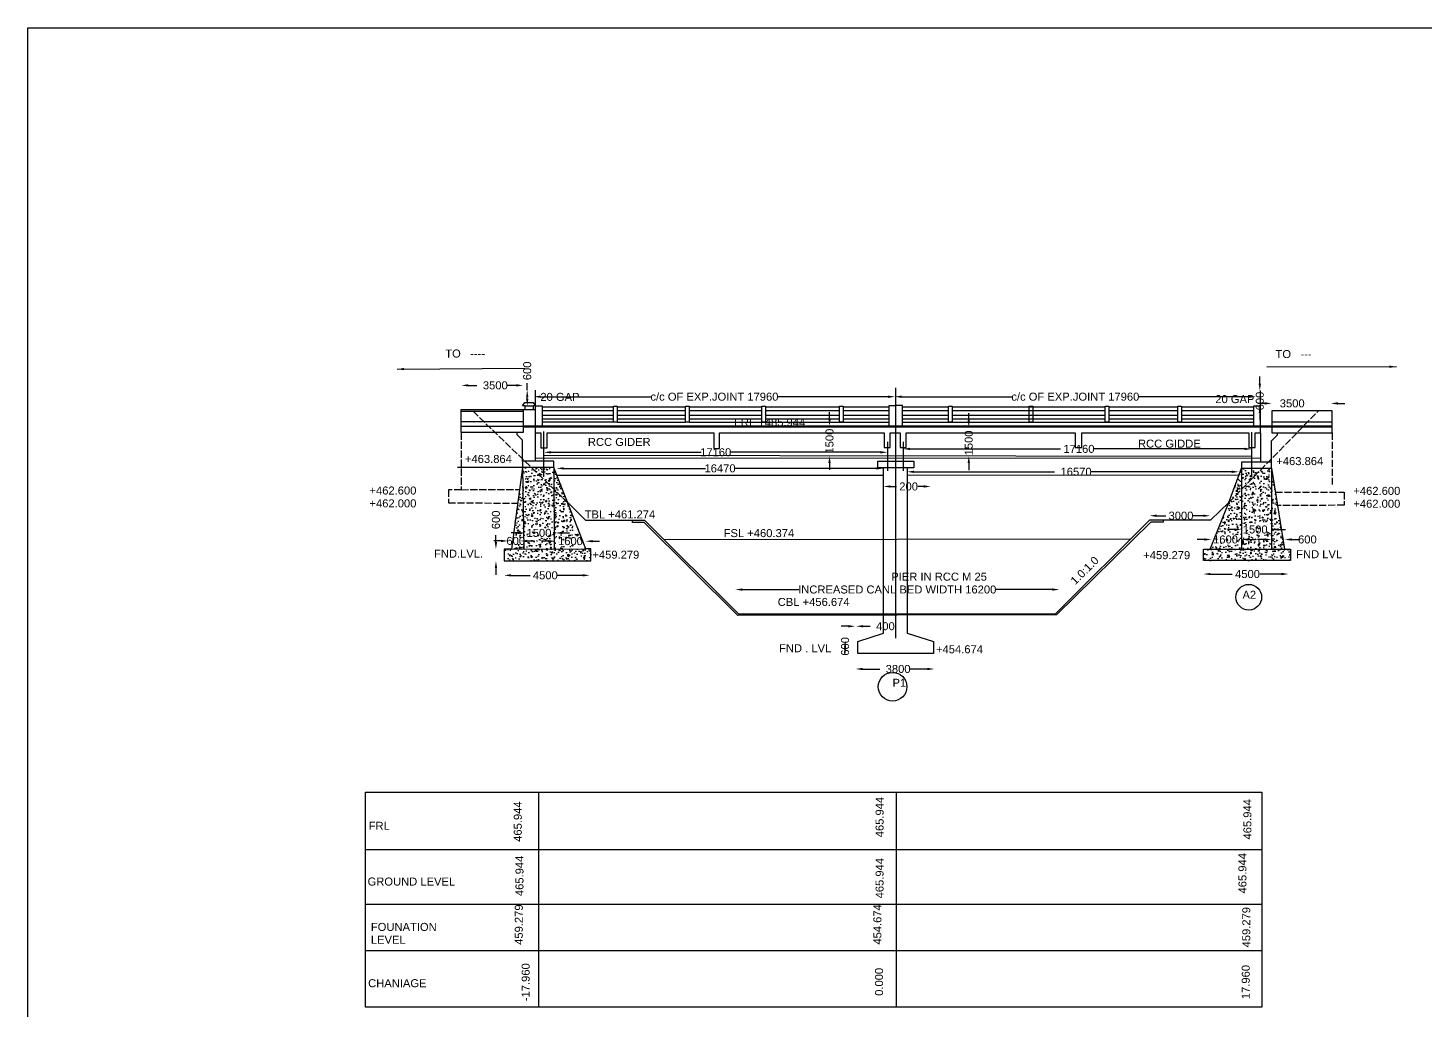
# Model space of a CAD drawing. Header units: millimetres. Extents: x 5124 to 9612737, y 2311 to 26827766.
# Drawn here: x 9483627 to 9553456, y 26778664 to 26827758 of the extents above; entities that cross this region are included whole.
import ezdxf

# ---------------------------------------------------------------- set-up
doc = ezdxf.new("R2010")
doc.units = ezdxf.units.MM
doc.header["$MEASUREMENT"] = 0
doc.linetypes.add('ACAD_ISO02W100', pattern=[15, 12, -3])
for name, color, linetype in [('DIMENSION', 7, 'Continuous'), ('DRAWING', 2, 'Continuous'), ('TEXT', 7, 'Continuous')]:
    doc.layers.add(name, color=color, linetype=linetype)
doc.styles.get("Standard").update_dxf_attribs({"font": 'arial.ttf', "height": 400})
doc.dimstyles.get("Standard").update_dxf_attribs({"dimtxt": 400, "dimasz": 350, "dimexe": 0.18, "dimexo": 0.0625, "dimgap": 0.09, "dimtad": 0, "dimdec": 0, "dimzin": 0, "dimdsep": 46, "dimtxsty": 'Standard', "dimcen": 0.09, "dimse1": 1, "dimse2": 1, "dimadec": 0, "dimazin": 0, "dimtfac": 1, "dimtdec": 0, "dimtofl": 0, "dimtmove": 0, "dimatfit": 3, "dimfxl": 1, "dimtolj": 1, "dimtzin": 0, "dimarcsym": 0})
pattern_1 = [(50, (0, 0), (537.945137, -47.064101), [56.25, -618.75]), (355, (0, 0), (-104.0635, 564.1441), [45, -495]), (100.4514, (44.83, -3.9), (433.882036, 517.079657), [47.805143, -525.856584]), (46.1842, (0, 150), (800.430786, -124.13926), [84.375, -928.125]), (96.6356, (66.7, 139.66), (700.99703, 730.588403), [71.707716, -788.78475]), (351.1842, (0, 150), (700.99646, 730.58895), [67.5, -742.5]), (21, (75, 112.5), (447.680289, -301.964168), [56.25, -618.75]), (326, (75, 112.5), (182.486499, 543.862534), [45, -495]), (71.4514, (112.3, 87.34), (630.166971, 241.897873), [47.805143, -525.856584]), (37.5, (0, 0), (9.1198915, 249.6703904), [0, -489, 0, -502.5, 0, -496.875]), (7.5, (0, 0), (197.302153, 295.808784), [0, -286.5, 0, -477.75, 0, -189.375]), (327.5, (-167.25, 0), (400.3668271, -16.9161538), [0, -187.5, 0, -585, 0, -776.25]), (317.5, (-242.25, 0), (437.389627, 75.0787367), [0, -243.75, 0, -388.5, 0, -551.25])]

# ---------------------------------------------------------------- blocks, each defined once
blk = doc.blocks.new('*D4')
at = {"layer": 'Defpoints', "color": 0, "transparency": 16777216}
for p in [(9523484, 26807847), (9523690, 26807847), (9523484, 26806361)]:
    blk.add_point(p, dxfattribs=at)
at = {"layer": 'DRAWING', "color": 0, "lineweight": -2, "transparency": 16777216}
for p, q in [((9523690, 26808197), (9523690, 26808547)), ((9523690, 26806011), (9523690, 26805661))]:
    blk.add_line(p, q, dxfattribs=at)
at = {"layer": 'DRAWING', "color": 0, "transparency": 16777216}
for points in [[(9523632, 26808197), (9523748, 26808197), (9523690, 26807847)], [(9523632, 26806011), (9523748, 26806011), (9523690, 26806361)]]:
    blk.add_solid(points, dxfattribs=at)
at = {"layer": 'DRAWING', "color": 0, "transparency": 16777216, "insert": (9523690, 26807104), "char_height": 400, "attachment_point": 5, "rotation": 90}
blk.add_mtext('\\A1;1500  ', dxfattribs=at)
blk = doc.blocks.new('*D23')
at = {"layer": 'Defpoints', "color": 0, "transparency": 16777216}
for p in [(9542378, 26800826), (9546629, 26800826), (9546629, 26800459)]:
    blk.add_point(p, dxfattribs=at)
at = {"layer": 'DRAWING', "color": 0, "lineweight": -2, "transparency": 16777216}
for p, q in [((9542728, 26800459), (9543818, 26800459)), ((9546279, 26800459), (9545190, 26800459))]:
    blk.add_line(p, q, dxfattribs=at)
at = {"layer": 'DRAWING', "color": 0, "transparency": 16777216}
for points in [[(9542728, 26800518), (9542728, 26800401), (9542378, 26800459)], [(9546279, 26800518), (9546279, 26800401), (9546629, 26800459)]]:
    blk.add_solid(points, dxfattribs=at)
at = {"layer": 'DRAWING', "color": 0, "transparency": 16777216, "insert": (9544504, 26800459), "char_height": 400, "attachment_point": 5}
blk.add_mtext('\\A1; 4500 ', dxfattribs=at)
blk = doc.blocks.new('*D24')
at = {"layer": 'Defpoints', "color": 0, "transparency": 16777216}
for p in [(9545785, 26802684), (9544275, 26801874), (9545785, 26801874)]:
    blk.add_point(p, dxfattribs=at)
at = {"layer": 'DRAWING', "color": 0, "lineweight": -2, "transparency": 16777216}
for p, q in [((9543925, 26802684), (9543575, 26802684)), ((9546135, 26802684), (9546485, 26802684))]:
    blk.add_line(p, q, dxfattribs=at)
at = {"layer": 'DRAWING', "color": 0, "transparency": 16777216}
for points in [[(9543925, 26802742), (9543925, 26802626), (9544275, 26802684)], [(9546135, 26802742), (9546135, 26802626), (9545785, 26802684)]]:
    blk.add_solid(points, dxfattribs=at)
at = {"layer": 'DRAWING', "color": 0, "transparency": 16777216, "insert": (9544887, 26802684), "char_height": 400, "attachment_point": 5}
blk.add_mtext('\\A1; 1500', dxfattribs=at)
blk = doc.blocks.new('*D25')
at = {"layer": 'Defpoints', "color": 0, "transparency": 16777216}
for p in [(9539686, 26803387), (9539686, 26803374), (9542718, 26803377)]:
    blk.add_point(p, dxfattribs=at)
at = {"layer": 'DRAWING', "color": 0, "lineweight": -2, "transparency": 16777216}
for p, q in [((9540036, 26803374), (9540493, 26803374)), ((9542368, 26803374), (9541864, 26803374))]:
    blk.add_line(p, q, dxfattribs=at)
at = {"layer": 'DRAWING', "color": 0, "transparency": 16777216}
for points in [[(9540036, 26803432), (9540036, 26803316), (9539686, 26803374)], [(9542368, 26803432), (9542368, 26803316), (9542718, 26803374)]]:
    blk.add_solid(points, dxfattribs=at)
at = {"layer": 'DRAWING', "color": 0, "transparency": 16777216, "insert": (9541178, 26803374), "char_height": 400, "attachment_point": 5}
blk.add_mtext('\\A1; 3000', dxfattribs=at)
blk = doc.blocks.new('*D26')
at = {"layer": 'Defpoints', "color": 0, "transparency": 16777216}
for p in [(9548749, 26808988), (9545790, 26808626), (9548749, 26808770)]:
    blk.add_point(p, dxfattribs=at)
at = {"layer": 'DRAWING', "color": 0, "lineweight": -2, "transparency": 16777216}
for p, q in [((9545440, 26808988), (9545090, 26808988)), ((9549099, 26808988), (9549449, 26808988))]:
    blk.add_line(p, q, dxfattribs=at)
at = {"layer": 'DRAWING', "color": 0, "transparency": 16777216}
for points in [[(9545440, 26809047), (9545440, 26808930), (9545790, 26808988)], [(9549099, 26809047), (9549099, 26808930), (9548749, 26808988)]]:
    blk.add_solid(points, dxfattribs=at)
at = {"layer": 'DRAWING', "color": 0, "transparency": 16777216, "insert": (9546738, 26808988), "char_height": 400, "attachment_point": 5}
blk.add_mtext('\\A1; 3500', dxfattribs=at)
blk = doc.blocks.new('*D27')
at = {"layer": 'Defpoints', "color": 0, "transparency": 16777216}
for p in [(9545197, 26809627), (9545226, 26809627), (9545226, 26808855)]:
    blk.add_point(p, dxfattribs=at)
at = {"layer": 'DRAWING', "color": 0, "lineweight": -2, "transparency": 16777216}
for p, q in [((9545197, 26809977), (9545197, 26810327)), ((9545197, 26808505), (9545197, 26808155))]:
    blk.add_line(p, q, dxfattribs=at)
at = {"layer": 'DRAWING', "color": 0, "transparency": 16777216}
for points in [[(9545138, 26809977), (9545255, 26809977), (9545197, 26809627)], [(9545138, 26808505), (9545255, 26808505), (9545197, 26808855)]]:
    blk.add_solid(points, dxfattribs=at)
at = {"layer": 'DRAWING', "color": 0, "transparency": 16777216, "insert": (9545197, 26809030), "char_height": 400, "attachment_point": 5, "rotation": 90}
blk.add_mtext('\\A1; 600', dxfattribs=at)
blk = doc.blocks.new('*D28')
at = {"layer": 'Defpoints', "color": 0, "transparency": 16777216}
for p in [(9544275, 26802186), (9542769, 26801855), (9544275, 26801874)]:
    blk.add_point(p, dxfattribs=at)
at = {"layer": 'DRAWING', "color": 0, "lineweight": -2, "transparency": 16777216}
for p, q in [((9542419, 26802186), (9542069, 26802186)), ((9544625, 26802186), (9544975, 26802186))]:
    blk.add_line(p, q, dxfattribs=at)
at = {"layer": 'DRAWING', "color": 0, "transparency": 16777216}
for points in [[(9542419, 26802244), (9542419, 26802128), (9542769, 26802186)], [(9544625, 26802244), (9544625, 26802128), (9544275, 26802186)]]:
    blk.add_solid(points, dxfattribs=at)
at = {"layer": 'DRAWING', "color": 0, "transparency": 16777216, "insert": (9543404, 26802186), "char_height": 400, "attachment_point": 5}
blk.add_mtext('\\A1; 1600', dxfattribs=at)
blk = doc.blocks.new('*D29')
at = {"layer": 'Defpoints', "color": 0, "transparency": 16777216}
for p in [(9507422, 26800780), (9511699, 26800930), (9511699, 26800394)]:
    blk.add_point(p, dxfattribs=at)
at = {"layer": 'DRAWING', "color": 0, "lineweight": -2, "transparency": 16777216}
for p, q in [((9507772, 26800394), (9508723, 26800394)), ((9511349, 26800394), (9510095, 26800394))]:
    blk.add_line(p, q, dxfattribs=at)
at = {"layer": 'DRAWING', "color": 0, "transparency": 16777216}
for points in [[(9507772, 26800453), (9507772, 26800336), (9507422, 26800394)], [(9511349, 26800453), (9511349, 26800336), (9511699, 26800394)]]:
    blk.add_solid(points, dxfattribs=at)
at = {"layer": 'DRAWING', "color": 0, "transparency": 16777216, "insert": (9509409, 26800394), "char_height": 400, "attachment_point": 5}
blk.add_mtext('\\A1; 4500', dxfattribs=at)
blk = doc.blocks.new('*D30')
at = {"layer": 'Defpoints', "color": 0, "transparency": 16777216}
for p in [(9507017, 26801704), (9507435, 26801704), (9507435, 26801113)]:
    blk.add_point(p, dxfattribs=at)
at = {"layer": 'DRAWING', "color": 0, "lineweight": -2, "transparency": 16777216}
for p, q in [((9507017, 26802054), (9507017, 26802404)), ((9507017, 26800763), (9507017, 26800413))]:
    blk.add_line(p, q, dxfattribs=at)
at = {"layer": 'DRAWING', "color": 0, "transparency": 16777216}
for points in [[(9506959, 26802054), (9507075, 26802054), (9507017, 26801704)], [(9506959, 26800763), (9507075, 26800763), (9507017, 26801113)]]:
    blk.add_solid(points, dxfattribs=at)
at = {"layer": 'DRAWING', "color": 0, "transparency": 16777216, "insert": (9507017, 26803012), "char_height": 400, "attachment_point": 5, "rotation": 90}
blk.add_mtext('\\A1;  600', dxfattribs=at)
blk = doc.blocks.new('*D31')
at = {"layer": 'Defpoints', "color": 0, "transparency": 16777216}
for p in [(9508379, 26809890), (9505284, 26808688), (9508379, 26808688)]:
    blk.add_point(p, dxfattribs=at)
at = {"layer": 'DRAWING', "color": 0, "lineweight": -2, "transparency": 16777216}
for p, q in [((9505634, 26809890), (9506068, 26809890)), ((9508029, 26809890), (9507595, 26809890))]:
    blk.add_line(p, q, dxfattribs=at)
at = {"layer": 'DRAWING', "color": 0, "transparency": 16777216}
for points in [[(9505634, 26809948), (9505634, 26809831), (9505284, 26809890)], [(9508029, 26809948), (9508029, 26809831), (9508379, 26809890)]]:
    blk.add_solid(points, dxfattribs=at)
at = {"layer": 'DRAWING', "color": 0, "transparency": 16777216, "insert": (9506831, 26809890), "char_height": 400, "attachment_point": 5}
blk.add_mtext('\\A1;  3500', dxfattribs=at)
blk = doc.blocks.new('*D32')
at = {"layer": 'Defpoints', "color": 0, "transparency": 16777216}
for p in [(9508582, 26809657), (9508997, 26809657), (9508997, 26808870)]:
    blk.add_point(p, dxfattribs=at)
at = {"layer": 'DRAWING', "color": 0, "lineweight": -2, "transparency": 16777216}
for p, q in [((9508582, 26809657), (9508582, 26810007)), ((9508582, 26809220), (9508582, 26809307))]:
    blk.add_line(p, q, dxfattribs=at)
at = {"layer": 'DRAWING', "color": 0, "transparency": 16777216}
for points in [[(9508524, 26809307), (9508641, 26809307), (9508582, 26809657)], [(9508524, 26809220), (9508641, 26809220), (9508582, 26808870)]]:
    blk.add_solid(points, dxfattribs=at)
at = {"layer": 'DRAWING', "color": 0, "transparency": 16777216, "insert": (9508582, 26810538), "char_height": 400, "attachment_point": 5, "rotation": 90}
blk.add_mtext('\\A1; 600', dxfattribs=at)
blk = doc.blocks.new('*D33')
at = {"layer": 'Defpoints', "color": 0, "transparency": 16777216}
for p in [(9511497, 26802102), (9509991, 26801874), (9511497, 26801893)]:
    blk.add_point(p, dxfattribs=at)
at = {"layer": 'DRAWING', "color": 0, "lineweight": -2, "transparency": 16777216}
for p, q in [((9509641, 26802102), (9509291, 26802102)), ((9511847, 26802102), (9512197, 26802102))]:
    blk.add_line(p, q, dxfattribs=at)
at = {"layer": 'DRAWING', "color": 0, "transparency": 16777216}
for points in [[(9509641, 26802160), (9509641, 26802043), (9509991, 26802102)], [(9511847, 26802160), (9511847, 26802043), (9511497, 26802102)]]:
    blk.add_solid(points, dxfattribs=at)
at = {"layer": 'DRAWING', "color": 0, "transparency": 16777216, "insert": (9510665, 26802102), "char_height": 400, "attachment_point": 5}
blk.add_mtext('\\A1; 1600', dxfattribs=at)
blk = doc.blocks.new('*D34')
at = {"layer": 'Defpoints', "color": 0, "transparency": 16777216}
for p in [(9509987, 26802514), (9508477, 26801880), (9509987, 26801880)]:
    blk.add_point(p, dxfattribs=at)
at = {"layer": 'DRAWING', "color": 0, "lineweight": -2, "transparency": 16777216}
for p, q in [((9508127, 26802514), (9507777, 26802514)), ((9510337, 26802514), (9510687, 26802514))]:
    blk.add_line(p, q, dxfattribs=at)
at = {"layer": 'DRAWING', "color": 0, "transparency": 16777216}
for points in [[(9508127, 26802572), (9508127, 26802456), (9508477, 26802514)], [(9510337, 26802572), (9510337, 26802456), (9509987, 26802514)]]:
    blk.add_solid(points, dxfattribs=at)
at = {"layer": 'DRAWING', "color": 0, "transparency": 16777216, "insert": (9509090, 26802514), "char_height": 400, "attachment_point": 5}
blk.add_mtext('\\A1; 1500', dxfattribs=at)
blk = doc.blocks.new('*D35')
at = {"layer": 'Defpoints', "color": 0, "transparency": 16777216}
for p in [(9507618, 26802383), (9508241, 26802368), (9508241, 26802113)]:
    blk.add_point(p, dxfattribs=at)
at = {"layer": 'DRAWING', "color": 0, "lineweight": -2, "transparency": 16777216}
for p, q in [((9507268, 26802113), (9506918, 26802113)), ((9508591, 26802113), (9508941, 26802113))]:
    blk.add_line(p, q, dxfattribs=at)
at = {"layer": 'DRAWING', "color": 0, "transparency": 16777216}
for points in [[(9507268, 26802171), (9507268, 26802054), (9507618, 26802113)], [(9508591, 26802171), (9508591, 26802054), (9508241, 26802113)]]:
    blk.add_solid(points, dxfattribs=at)
at = {"layer": 'DRAWING', "color": 0, "transparency": 16777216, "insert": (9507930, 26802113), "char_height": 400, "attachment_point": 5}
blk.add_mtext('\\A1; 600', dxfattribs=at)
blk = doc.blocks.new('*D36')
at = {"layer": 'Defpoints', "color": 0, "transparency": 16777216}
for p in [(9525002, 26795998), (9528925, 26796020), (9528925, 26795712)]:
    blk.add_point(p, dxfattribs=at)
at = {"layer": 'DRAWING', "color": 0, "lineweight": -2, "transparency": 16777216}
for p, q in [((9525352, 26795712), (9526200, 26795712)), ((9528575, 26795712), (9527727, 26795712))]:
    blk.add_line(p, q, dxfattribs=at)
at = {"layer": 'DRAWING', "color": 0, "transparency": 16777216}
for points in [[(9525352, 26795771), (9525352, 26795654), (9525002, 26795712)], [(9528575, 26795771), (9528575, 26795654), (9528925, 26795712)]]:
    blk.add_solid(points, dxfattribs=at)
at = {"layer": 'DRAWING', "color": 0, "transparency": 16777216, "insert": (9526963, 26795712), "char_height": 400, "attachment_point": 5}
blk.add_mtext('\\A1;  3800', dxfattribs=at)
blk = doc.blocks.new('*D37')
at = {"layer": 'Defpoints', "color": 0, "transparency": 16777216}
for p in [(9524739, 26797125), (9524469, 26796402), (9524760, 26796402)]:
    blk.add_point(p, dxfattribs=at)
at = {"layer": 'DRAWING', "color": 0, "lineweight": -2, "transparency": 16777216}
blk.add_line((9524469, 26796775), (9524469, 26796752), dxfattribs=at)
at = {"layer": 'DRAWING', "color": 0, "transparency": 16777216}
for points in [[(9524410, 26796775), (9524527, 26796775), (9524469, 26797125)], [(9524410, 26796752), (9524527, 26796752), (9524469, 26796402)]]:
    blk.add_solid(points, dxfattribs=at)
at = {"layer": 'DRAWING', "color": 0, "transparency": 16777216, "insert": (9524469, 26796764), "char_height": 400, "attachment_point": 5, "rotation": 90}
blk.add_mtext('\\A1; 600', dxfattribs=at)
blk = doc.blocks.new('*D38')
at = {"layer": 'Defpoints', "color": 0, "transparency": 16777216}
for p in [(9525020, 26797849), (9524977, 26797082), (9525020, 26797568)]:
    blk.add_point(p, dxfattribs=at)
at = {"layer": 'DRAWING', "color": 0, "lineweight": -2, "transparency": 16777216}
for p, q in [((9524627, 26797849), (9524277, 26797849)), ((9525370, 26797849), (9525720, 26797849))]:
    blk.add_line(p, q, dxfattribs=at)
at = {"layer": 'DRAWING', "color": 0, "transparency": 16777216}
for points in [[(9524627, 26797907), (9524627, 26797790), (9524977, 26797849)], [(9525370, 26797907), (9525370, 26797790), (9525020, 26797849)]]:
    blk.add_solid(points, dxfattribs=at)
at = {"layer": 'DRAWING', "color": 0, "transparency": 16777216, "insert": (9526328, 26797849), "char_height": 400, "attachment_point": 5}
blk.add_mtext('\\A1;  400', dxfattribs=at)
blk = doc.blocks.new('*D39')
at = {"layer": 'Defpoints', "color": 0, "transparency": 16777216}
for p in [(9530650, 26807794), (9530650, 26807794), (9530650, 26806353)]:
    blk.add_point(p, dxfattribs=at)
at = {"layer": 'DRAWING', "color": 0, "lineweight": -2, "transparency": 16777216}
for p, q in [((9530650, 26808144), (9530650, 26808494)), ((9530650, 26806003), (9530650, 26805653))]:
    blk.add_line(p, q, dxfattribs=at)
at = {"layer": 'DRAWING', "color": 0, "transparency": 16777216}
for points in [[(9530592, 26808144), (9530709, 26808144), (9530650, 26807794)], [(9530592, 26806003), (9530709, 26806003), (9530650, 26806353)]]:
    blk.add_solid(points, dxfattribs=at)
at = {"layer": 'DRAWING', "color": 0, "transparency": 16777216, "insert": (9530650, 26806935), "char_height": 400, "attachment_point": 5, "rotation": 90}
blk.add_mtext('\\A1; 1500', dxfattribs=at)
blk = doc.blocks.new('*D40')
at = {"layer": 'Defpoints', "color": 0, "transparency": 16777216}
for p in [(9509418, 26806271), (9526585, 26806544), (9526585, 26806345)]:
    blk.add_point(p, dxfattribs=at)
at = {"layer": 'DRAWING', "color": 0, "lineweight": -2, "transparency": 16777216}
for p, q in [((9509768, 26806544), (9517268, 26806544)), ((9526235, 26806544), (9518735, 26806544))]:
    blk.add_line(p, q, dxfattribs=at)
at = {"layer": 'DRAWING', "color": 0, "transparency": 16777216}
for points in [[(9509768, 26806603), (9509768, 26806486), (9509418, 26806544)], [(9526235, 26806603), (9526235, 26806486), (9526585, 26806544)]]:
    blk.add_solid(points, dxfattribs=at)
at = {"layer": 'DRAWING', "color": 0, "transparency": 16777216, "insert": (9518002, 26806544), "char_height": 400, "attachment_point": 5}
blk.add_mtext('\\A1;17160  ', dxfattribs=at)
blk = doc.blocks.new('*D41')
at = {"layer": 'Defpoints', "color": 0, "transparency": 16777216}
for p in [(9527368, 26806512), (9544792, 26806713), (9544792, 26806431)]:
    blk.add_point(p, dxfattribs=at)
at = {"layer": 'DRAWING', "color": 0, "lineweight": -2, "transparency": 16777216}
for p, q in [((9527718, 26806713), (9535239, 26806713)), ((9544442, 26806713), (9536922, 26806713))]:
    blk.add_line(p, q, dxfattribs=at)
at = {"layer": 'DRAWING', "color": 0, "transparency": 16777216}
for points in [[(9527718, 26806772), (9527718, 26806655), (9527368, 26806713)], [(9544442, 26806772), (9544442, 26806655), (9544792, 26806713)]]:
    blk.add_solid(points, dxfattribs=at)
at = {"layer": 'DRAWING', "color": 0, "transparency": 16777216, "insert": (9536080, 26806713), "char_height": 400, "attachment_point": 5}
blk.add_mtext('\\A1; 17160', dxfattribs=at)
blk = doc.blocks.new('*D42')
at = {"layer": 'Defpoints', "color": 0, "transparency": 16777216}
for p in [(9527570, 26805570), (9527570, 26805415), (9544148, 26805395)]:
    blk.add_point(p, dxfattribs=at)
at = {"layer": 'DRAWING', "color": 0, "lineweight": -2, "transparency": 16777216}
for p, q in [((9527920, 26805570), (9534940, 26805570)), ((9543798, 26805570), (9536778, 26805570))]:
    blk.add_line(p, q, dxfattribs=at)
at = {"layer": 'DRAWING', "color": 0, "transparency": 16777216}
for points in [[(9527920, 26805628), (9527920, 26805511), (9527570, 26805570)], [(9543798, 26805628), (9543798, 26805511), (9544148, 26805570)]]:
    blk.add_solid(points, dxfattribs=at)
at = {"layer": 'DRAWING', "color": 0, "transparency": 16777216, "insert": (9535859, 26805570), "char_height": 400, "attachment_point": 5}
blk.add_mtext('\\A1;  16570', dxfattribs=at)
blk = doc.blocks.new('*D43')
at = {"layer": 'Defpoints', "color": 0, "transparency": 16777216}
for p in [(9510055, 26805741), (9510055, 26805410), (9526383, 26805410)]:
    blk.add_point(p, dxfattribs=at)
at = {"layer": 'DRAWING', "color": 0, "lineweight": -2, "transparency": 16777216}
for p, q in [((9510405, 26805741), (9517486, 26805741)), ((9526033, 26805741), (9518953, 26805741))]:
    blk.add_line(p, q, dxfattribs=at)
at = {"layer": 'DRAWING', "color": 0, "transparency": 16777216}
for points in [[(9510405, 26805800), (9510405, 26805683), (9510055, 26805741)], [(9526033, 26805800), (9526033, 26805683), (9526383, 26805741)]]:
    blk.add_solid(points, dxfattribs=at)
at = {"layer": 'DRAWING', "color": 0, "transparency": 16777216, "insert": (9518219, 26805741), "char_height": 400, "attachment_point": 5}
blk.add_mtext('\\A1;16470  ', dxfattribs=at)
blk = doc.blocks.new('*D44')
at = {"layer": 'Defpoints', "color": 0, "transparency": 16777216}
for p in [(9526383, 26805215), (9528748, 26804836), (9528748, 26804789)]:
    blk.add_point(p, dxfattribs=at)
at = {"layer": 'DRAWING', "color": 0, "lineweight": -2, "transparency": 16777216}
for p, q in [((9526733, 26804836), (9527035, 26804836)), ((9528398, 26804836), (9528096, 26804836))]:
    blk.add_line(p, q, dxfattribs=at)
at = {"layer": 'DRAWING', "color": 0, "transparency": 16777216}
for points in [[(9526733, 26804895), (9526733, 26804778), (9526383, 26804836)], [(9528398, 26804895), (9528398, 26804778), (9528748, 26804836)]]:
    blk.add_solid(points, dxfattribs=at)
at = {"layer": 'DRAWING', "color": 0, "transparency": 16777216, "insert": (9527566, 26804836), "char_height": 400, "attachment_point": 5}
blk.add_mtext('\\A1; 200', dxfattribs=at)
blk = doc.blocks.new('*D47')
at = {"layer": 'Defpoints', "color": 0, "transparency": 16777216}
for p in [(9518978, 26799365), (9535171, 26799684), (9535171, 26799441)]:
    blk.add_point(p, dxfattribs=at)
at = {"layer": 'DIMENSION', "color": 0, "lineweight": -2, "transparency": 16777216}
for p, q in [((9519328, 26799684), (9522161, 26799684)), ((9534821, 26799684), (9531988, 26799684))]:
    blk.add_line(p, q, dxfattribs=at)
at = {"layer": 'DIMENSION', "color": 0, "transparency": 16777216}
for points in [[(9519328, 26799742), (9519328, 26799625), (9518978, 26799684)], [(9534821, 26799742), (9534821, 26799625), (9535171, 26799684)]]:
    blk.add_solid(points, dxfattribs=at)
at = {"layer": 'DIMENSION', "color": 0, "transparency": 16777216, "insert": (9527074, 26799684), "char_height": 400, "attachment_point": 5}
blk.add_mtext('\\A1;INCREASED CANL BED WIDTH 16200', dxfattribs=at)
blk = doc.blocks.new('*D48')
at = {"layer": 'Defpoints', "color": 0, "transparency": 16777216}
for p in [(9508905, 26809514), (9508905, 26809323), (9526971, 26809514)]:
    blk.add_point(p, dxfattribs=at)
at = {"layer": 'DIMENSION', "color": 0, "lineweight": -2, "transparency": 16777216}
for p, q in [((9509255, 26809323), (9514764, 26809323)), ((9526621, 26809323), (9521113, 26809323))]:
    blk.add_line(p, q, dxfattribs=at)
at = {"layer": 'DIMENSION', "color": 0, "transparency": 16777216}
for points in [[(9509255, 26809381), (9509255, 26809264), (9508905, 26809323)], [(9526621, 26809381), (9526621, 26809264), (9526971, 26809323)]]:
    blk.add_solid(points, dxfattribs=at)
at = {"layer": 'DIMENSION', "color": 0, "transparency": 16777216, "insert": (9517938, 26809323), "char_height": 400, "attachment_point": 5}
blk.add_mtext('\\A1;c/c OF EXP.JOINT 17960', dxfattribs=at)
blk = doc.blocks.new('*D49')
at = {"layer": 'Defpoints', "color": 0, "transparency": 16777216}
for p in [(9526943, 26809514), (9526943, 26809323), (9545009, 26809514)]:
    blk.add_point(p, dxfattribs=at)
at = {"layer": 'DIMENSION', "color": 0, "lineweight": -2, "transparency": 16777216}
for p, q in [((9527293, 26809323), (9532802, 26809323)), ((9544659, 26809323), (9539151, 26809323))]:
    blk.add_line(p, q, dxfattribs=at)
at = {"layer": 'DIMENSION', "color": 0, "transparency": 16777216}
for points in [[(9527293, 26809381), (9527293, 26809264), (9526943, 26809323)], [(9544659, 26809381), (9544659, 26809264), (9545009, 26809323)]]:
    blk.add_solid(points, dxfattribs=at)
at = {"layer": 'DIMENSION', "color": 0, "transparency": 16777216, "insert": (9535976, 26809323), "char_height": 400, "attachment_point": 5}
blk.add_mtext('\\A1;c/c OF EXP.JOINT 17960', dxfattribs=at)
blk = doc.blocks.new('*D51')
at = {"layer": 'Defpoints', "color": 0, "transparency": 16777216}
for p in [(9546432, 26802186), (9545785, 26801703), (9546432, 26801703)]:
    blk.add_point(p, dxfattribs=at)
at = {"layer": 'DIMENSION', "color": 0, "lineweight": -2, "transparency": 16777216}
for p, q in [((9545435, 26802186), (9545085, 26802186)), ((9546782, 26802186), (9547132, 26802186))]:
    blk.add_line(p, q, dxfattribs=at)
at = {"layer": 'DIMENSION', "color": 0, "transparency": 16777216}
for points in [[(9545435, 26802244), (9545435, 26802128), (9545785, 26802186)], [(9546782, 26802244), (9546782, 26802128), (9546432, 26802186)]]:
    blk.add_solid(points, dxfattribs=at)
at = {"layer": 'DIMENSION', "color": 0, "transparency": 16777216, "insert": (9547574, 26802186), "char_height": 400, "attachment_point": 5}
blk.add_mtext('\\A1;600', dxfattribs=at)

msp = doc.modelspace()

# ---------------------------------------------------------------- hatches: boundary and pattern name
at = {"layer": 'DRAWING'}
h = msp.add_hatch(dxfattribs=at)
h.set_pattern_fill('AR-CONC', color=0, scale=75, style=0)
h.set_pattern_definition(pattern_1)
h.paths.add_polyline_path([(9508341.9, 26805778), (9507798.4, 26801703.7), (9508410.8, 26801707.6)])
h.paths.add_polyline_path([(9509915.9, 26804701.7), (9508798.6, 26805778), (9508341.9, 26805778), (9508410.8, 26801707.6), (9509934.4, 26801717)])
h.paths.add_polyline_path([(9510596.1, 26804046.3), (9509915.9, 26804701.7), (9509934.4, 26801717), (9511516.2, 26801726.9)])
h.paths.add_polyline_path([(9509909.2, 26805778), (9509915.9, 26804701.7), (9510596.1, 26804046.3)])
h.paths.add_polyline_path([(9509909.2, 26805778), (9508798.6, 26805778), (9509915.9, 26804701.7)], flags=17)
h.paths.add_polyline_path([(9511759.8, 26801726.9), (9511516.2, 26801726.9), (9507798.4, 26801703.7), (9507435.5, 26801703.7), (9507435.5, 26801112.5), (9511759.8, 26801112.5)])
h = msp.add_hatch(dxfattribs=at)
h.set_pattern_fill('AR-CONC', color=0, scale=75, style=0)
h.set_pattern_definition(pattern_1)
h.paths.add_polyline_path([(9544277.6, 26805743.5), (9543641.9, 26804034.1), (9544276.8, 26804682.9)])
h.paths.add_polyline_path([(9545314.7, 26805743.5), (9544277.6, 26805743.5), (9544276.8, 26804682.9)])
h.paths.add_polyline_path([(9545787.6, 26805743.5), (9545314.7, 26805743.5), (9544276.8, 26804682.9), (9544274.7, 26801704.4), (9545784.8, 26801703.3)])
h.paths.add_polyline_path([(9544276.8, 26804682.9), (9543641.9, 26804034.1), (9542709.3, 26801705.5), (9544274.7, 26801704.4)])
h.paths.add_polyline_path([(9545787.6, 26805743.5), (9545784.8, 26801703.3), (9546432, 26801702.9)])
h.paths.add_polyline_path([(9546725.1, 26801702.9), (9546432, 26801702.9), (9542709.3, 26801705.5), (9542379.4, 26801705.5), (9542379.4, 26801136.1), (9546725.1, 26801136.1)])

# ---------------------------------------------------------------- linework, layer by layer
at = {"layer": 'DIMENSION', "color": 0}
for centre, radius in [((9544645.6, 26799300.9), 643), ((9526841.3, 26794823.9), 714.6)]:
    msp.add_circle(centre, radius, dxfattribs=at)
at = {"layer": 'DRAWING', "color": 0}
for points in [[(9508996.9, 26806100.3), (9508996.9, 26809657.1)], [(9526999.7, 26797246.5), (9526999.7, 26809773.7)], [(9545225.7, 26807514.6), (9545225.7, 26809627.5)], [(9508473.9, 26808688.2), (9508473.9, 26808866.8), (9508341.9, 26808866.8), (9508454.5, 26809042.4), (9508884.4, 26809042.4), (9508996.9, 26808869.9), (9508880.5, 26808869.7), (9508880.5, 26808688.2)], [(9505284, 26808597.4), (9505284, 26808688.2), (9508378.8, 26808688.2), (9508378.8, 26808597.4)], [(9508341.9, 26806100.3), (9508341.9, 26807149.5), (9508083.7, 26807410.2), (9508083.7, 26807534.2), (9505284, 26807534.2), (9505284, 26808597.4), (9508378.8, 26808597.4), (9508378.8, 26807534.2), (9508083.7, 26807534.2)], [(9508378.8, 26808688.2), (9508996.9, 26808688.2)], [(9508473.9, 26808866.8), (9508903.8, 26808869.9)], [(9508996.9, 26808869.9), (9509321.1, 26808869.9), (9509321.1, 26807847.3)], [(9512899.1, 26808797.4), (9509321.1, 26808797.4)], [(9509321.1, 26808635), (9512899.1, 26808635)], [(9512899.1, 26808390), (9509321.1, 26808390)], [(9509321.1, 26808224.1), (9512899.1, 26808224.1)], [(9516490.7, 26808797.4), (9513081.6, 26808797.4)], [(9513081.6, 26808635), (9516490.7, 26808635)], [(9516490.7, 26808390), (9513081.6, 26808390)], [(9513081.6, 26808224.1), (9516490.7, 26808224.1)], [(9520306.5, 26808797.4), (9516673.2, 26808797.4)], [(9516673.2, 26808635), (9520306.5, 26808635)], [(9520306.5, 26808390), (9516673.2, 26808390)], [(9516673.2, 26808224.1), (9520306.5, 26808224.1)], [(9524185.4, 26808797.4), (9520489, 26808797.4)], [(9520489, 26808635), (9524185.4, 26808635)], [(9524185.4, 26808390), (9520489, 26808390)], [(9520489, 26808224.1), (9524185.4, 26808224.1)], [(9526666.9, 26808797.4), (9524367.9, 26808797.4)], [(9524367.9, 26808635), (9526666.9, 26808635)], [(9526666.9, 26808390), (9524367.9, 26808390)], [(9524367.9, 26808224.1), (9526666.9, 26808224.1)], [(9526666.9, 26807847.3), (9526666.9, 26808884.3), (9526999.7, 26808884.3)], [(9527332.6, 26807847.3), (9527332.6, 26808884.3), (9526999.7, 26808884.3)], [(9529638.4, 26808797.4), (9527332.6, 26808797.4)], [(9527332.6, 26808635), (9529638.4, 26808635)], [(9529638.4, 26808390), (9527332.6, 26808390)], [(9527332.6, 26808224.1), (9529638.4, 26808224.1)], [(9537474.7, 26808797.4), (9529820.8, 26808797.4)], [(9529820.8, 26808635), (9537474.7, 26808635)], [(9537474.7, 26808390), (9529820.8, 26808390)], [(9529820.8, 26808224.1), (9537474.7, 26808224.1)], [(9541094.5, 26808797.4), (9537657.2, 26808797.4)], [(9537657.2, 26808635), (9541094.5, 26808635)], [(9541094.5, 26808390), (9537657.2, 26808390)], [(9537657.2, 26808224.1), (9541094.5, 26808224.1)], [(9544889, 26808797.4), (9541277, 26808797.4)], [(9541277, 26808635), (9544889, 26808635)], [(9544889, 26808390), (9541277, 26808390)], [(9541277, 26808224.1), (9544889, 26808224.1)], [(9545225.7, 26808855.5), (9544889, 26808855.5), (9544889, 26807847.3)], [(9548812.5, 26807525.5), (9548812.5, 26808625.8), (9545789.5, 26808625.8), (9545789.5, 26807525.5), (9546088.4, 26807525.5)], [(9508378.8, 26808065.8), (9505284, 26808065.8)], [(9505284, 26807847.3), (9508378.8, 26807847.3)], [(9548812.5, 26807847.3), (9508378.8, 26807847.3)], [(9548812.5, 26807793.6), (9508378.8, 26807793.6)], [(9508996.9, 26807525.5), (9508996.9, 26807525.5), (9509265.8, 26807525.5), (9509265.8, 26806775.8), (9509578.2, 26806775.8), (9509578.2, 26807525.5), (9517903.7, 26807525.5), (9517903.7, 26806735.1), (9518195.8, 26806735.1), (9518195.8, 26807525.5), (9526418.4, 26807525.5), (9526418.4, 26806781.4), (9526717.3, 26806781.4), (9526717.3, 26807525.5), (9527214.2, 26807525.5), (9527214.2, 26806781.4), (9527525.7, 26806781.4), (9527525.7, 26807525.5), (9535968.6, 26807525.5), (9535968.6, 26806777.1), (9536293.7, 26806777.1), (9536293.7, 26807525.5), (9544640.5, 26807525.5), (9544640.5, 26806777.1), (9544962.7, 26806777.1), (9544962.7, 26807514.6), (9545225.7, 26807514.6), (9545226.7, 26806050.5)], [(9512899.1, 26808050.3), (9509321.1, 26808050.3)], [(9509418.1, 26805317.8), (9509418.1, 26807591.4)], [(9513081.6, 26808050.3), (9516490.7, 26808050.3)], [(9516673.2, 26808050.3), (9520306.5, 26808050.3), (9524185.4, 26808050.3), (9526666.9, 26808050.3)], [(9527332.6, 26808050.3), (9544889, 26808050.3)], [(9544791.9, 26805303.8), (9544791.9, 26807557.8)], [(9545787.6, 26806050.5), (9545787.6, 26807117.2), (9546088.4, 26807418.5), (9546088.4, 26807525.5), (9548812.5, 26807525.5), (9548812.5, 26807525.5)], [(9545789.5, 26808075.6), (9548812.5, 26808075.6)], [(9526585.3, 26807069.6), (9526585.3, 26805621.3)], [(9527368.5, 26807069.6), (9527368.5, 26805621.3)], [(9508996.9, 26806271), (9545226.6, 26806245.7)], [(9544791.9, 26806336.5), (9509418.1, 26806376.7)], [(9508341.9, 26805778), (9505096.7, 26805778)], [(9507435.5, 26801112.5), (9511759.8, 26801112.5), (9511759.8, 26801726.9), (9511516.2, 26801726.9), (9509909.2, 26805778), (9508341.9, 26805778), (9507798.4, 26801703.7), (9507435.5, 26801703.7), (9507435.5, 26801112.5)], [(9509909.2, 26805778), (9509909.2, 26806100.3), (9508341.9, 26806100.3), (9508341.9, 26805778)], [(9508341.9, 26805778), (9508410.8, 26801707.6)], [(9509909.2, 26805778), (9509934.4, 26801717)], [(9510055.3, 26805409.5), (9526383.5, 26805409.5), (9526383.5, 26805770.6), (9526106.9, 26805770.6), (9526106.9, 26806103.3), (9527896.4, 26806103.3), (9527896.4, 26805772.4), (9527570.4, 26805772.4), (9526383.5, 26805772.4)], [(9510596.1, 26804046.3), (9511487.1, 26803153), (9514437.3, 26803153), (9519139.1, 26798477.8), (9534988.5, 26798477.8), (9539700, 26803170), (9542743.3, 26803170), (9543641.9, 26804034.1), (9544277.6, 26805743.5), (9545787.6, 26805743.5), (9546432, 26801702.9), (9546725.1, 26801702.9), (9546725.1, 26801136.1), (9542379.4, 26801136.1), (9542379.4, 26801705.5), (9542709.3, 26801705.5), (9543641.9, 26804034.1)], [(9527570.4, 26805772.4), (9527570.4, 26797498.9), (9528892.1, 26797079.3), (9528892.1, 26796494.6), (9525106.4, 26796494.6), (9525106.4, 26797091.9), (9526383.5, 26797506.8), (9526383.5, 26805409.5)], [(9527570.4, 26805414.7), (9544147.9, 26805394.7)], [(9544277.6, 26805743.5), (9544274.7, 26801704.4)], [(9545787.6, 26805743.5), (9545787.6, 26806050.5), (9544277.8, 26806050.5), (9544277.8, 26805743.5)], [(9545787.6, 26805743.5), (9545784.8, 26801703.3)], [(9540369.6, 26803170), (9540369.6, 26803055.6), (9539746.6, 26803055.6), (9535042.8, 26798422), (9519110, 26798394.4), (9514430.5, 26803040.7), (9513842.4, 26803040.7), (9513842.4, 26803153)], [(9515405.2, 26802190.5), (9538751.3, 26802225.2)], [(9507798.4, 26801703.7), (9511516.2, 26801726.9)], [(9542709.3, 26801705.5), (9546432, 26801702.9)]]:
    msp.add_lwpolyline(points, dxfattribs=at)
at = {"layer": 'DRAWING', "color": 0, "linetype": 'ACAD_ISO02W100', "ltscale": 30}
for points in [[(9505872.1, 26808597.4), (9510596.1, 26804046.3)], [(9543641.9, 26804034.1), (9548135.1, 26808625.8)], [(9505284, 26807534.2), (9505284, 26804676.8), (9504641.6, 26804676.8), (9504641.6, 26804024), (9508104.9, 26804001.1)], [(9548812.5, 26807525.5), (9548812.5, 26804931.4)], [(9505284, 26804676.8), (9508196.7, 26804689.8)], [(9545977.5, 26804552.9), (9549415.1, 26804552.9), (9549415.1, 26803896.5), (9546084.3, 26803883.4)]]:
    msp.add_lwpolyline(points, dxfattribs=at)
at = {"layer": 'DRAWING', "color": 0}
for points in [[(9512899.1, 26808855.5), (9513081.6, 26808855.5), (9513081.6, 26808050.3), (9512899.1, 26808050.3)], [(9516490.7, 26808855.5), (9516673.2, 26808855.5), (9516673.2, 26808050.3), (9516490.7, 26808050.3)], [(9520306.5, 26808855.5), (9520489, 26808855.5), (9520489, 26808050.3), (9520306.5, 26808050.3)], [(9524185.4, 26808855.5), (9524367.9, 26808855.5), (9524367.9, 26808050.3), (9524185.4, 26808050.3)], [(9529638.4, 26808855.5), (9529820.8, 26808855.5), (9529820.8, 26808050.3), (9529638.4, 26808050.3)], [(9533672.5, 26808855.5), (9533855, 26808855.5), (9533855, 26808050.3), (9533672.5, 26808050.3)], [(9537474.7, 26808855.5), (9537657.2, 26808855.5), (9537657.2, 26808050.3), (9537474.7, 26808050.3)], [(9541094.5, 26808855.5), (9541277, 26808855.5), (9541277, 26808050.3), (9541094.5, 26808050.3)]]:
    msp.add_lwpolyline(points, close=True, dxfattribs=at)
at = {"layer": 'TEXT', "color": 0}
for points in [[(9483626.5, 26827757.6), (9612736.9, 26827757.6), (9612736.9, 26736088.9), (9483626.5, 26736088.9)], [(9545304.5, 26778806), (9500492.7, 26778806), (9500492.7, 26789561.8), (9545304.5, 26789561.8)]]:
    msp.add_lwpolyline(points, close=True, dxfattribs=at)
for points in [[(9509153.1, 26778806), (9509153.1, 26789561.8)], [(9527042.5, 26778806), (9527042.5, 26789561.8)], [(9500492.7, 26786681.7), (9545304.5, 26786681.7)], [(9500492.7, 26783961.3), (9545304.5, 26783961.3)], [(9500492.7, 26781637.3), (9545304.5, 26781637.3)]]:
    msp.add_lwpolyline(points, dxfattribs=at)

# ---------------------------------------------------------------- texts
at = {"layer": 'DIMENSION', "color": 0}
for s, p in [('A2', (9544329.8, 26799224)), ('P1', (9526841.3, 26794823.9))]:
    msp.add_text(s, height=400, dxfattribs=at).set_placement(p)
at = {"layer": 'TEXT', "color": 0}
for s, p in [('TO   ---- ', (9504485, 26811282.5)), ('TO   ---', (9545983, 26811255.5)), ('20 GAP', (9509237.6, 26809115.1)), ('20 GAP', (9542971.9, 26809003.4)), (' FRL +485.944', (9518762.2, 26807842.8)), ('RCC GIDER ', (9511614.6, 26806862)), ('RCC GIDDE', (9539107.9, 26806777.3)), ('+463.864', (9505468.1, 26806013)), ('+463.864', (9546020.5, 26805904.1)), ('+462.600', (9500696.4, 26804434.6)), ('+462.600', (9549872.4, 26804417.6)), ('+462.000', (9500696.4, 26803792)), ('+462.000', (9549872.4, 26803775.1)), ('TBL +461.274', (9511451.2, 26803241)), ('FSL +460.374', (9518398.7, 26802305.6)), ('FND.LVL.', (9503924.9, 26801277.2)), ('+459.279', (9511838.5, 26801226.8)), ('+459.279', (9539370.6, 26801203.6)), ('FND LVL ', (9547013.8, 26801252)), ('PIER IN RCC M 25', (9526776.3, 26800129.3)), ('CBL +456.674', (9521103, 26798863.6)), ('FND . LVL', (9521169.6, 26796549.9)), ('+454.674', (9529014, 26796500)), ('FRL', (9500657.4, 26787674.1)), ('GROUND LEVEL', (9500602.7, 26784887.3)), ('FOUNATION ', (9500766.8, 26782619.7)), ('LEVEL', (9500766.8, 26781977.1)), ('CHANIAGE ', (9500630.1, 26779805.7))]:
    msp.add_text(s, height=400, dxfattribs=at).set_placement(p)
for s, rotation, p in [('1.0:1.0', 44.881855, (9535974.7, 26799894.5)), ('465.944', 90, (9508307.9, 26787073.1)), ('465.944', 90, (9526392.5, 26787301.5)), ('465.944', 90, (9544775.5, 26787188.6)), ('465.944', 90, (9508393.7, 26784361.1)), ('465.944', 90, (9526392.5, 26784246.6)), ('465.944', 90, (9544527.7, 26784491.4)), ('459.279', 90, (9508359.4, 26781923.7)), ('454.674', 90, (9526282.4, 26781934.7)), ('459.279', 90, (9544720.4, 26781794.3)), ('-17.960', 90, (9508702.9, 26779108.6)), ('0.000', 90, (9526365, 26779375.2)), ('17.960', 90, (9544692.9, 26779207.3))]:
    msp.add_text(s, height=400, rotation=rotation, dxfattribs=at).set_placement(p)

# ---------------------------------------------------------------- dimensions: what is measured, and where the dimension line sits
at = {"layer": 'DIMENSION', "color": 0}
for base, p1, p2, text, picture, middle in [((9508905.2, 26809322.6), (9526971.3, 26809513.7), (9508905.2, 26809513.7), 'c/c OF EXP.JOINT 17960', '*D48', (9517938.3, 26809322.6)), ((9526943.3, 26809322.6), (9545009.5, 26809513.7), (9526943.3, 26809513.7), 'c/c OF EXP.JOINT 17960', '*D49', (9535976.4, 26809322.6)), ((9535170.7, 26799683.6), (9518978.1, 26799364.8), (9535170.7, 26799440.7), 'INCREASED CANL BED WIDTH 16200', '*D47', (9527074.4, 26799683.6))]:
    dim = msp.add_linear_dim(base=base, p1=p1, p2=p2, text=text, dimstyle='Standard', dxfattribs=at)
    dim.commit()
    dim.dimension.update_dxf_attribs({"geometry": picture, "text_midpoint": middle})
at = {"layer": 'DIMENSION'}
dim = msp.add_linear_dim(base=(9546432, 26802186.1), p1=(9545784.8, 26801703.3), p2=(9546432, 26801702.9), text='600', dimstyle='Standard', dxfattribs=at)
dim.commit()
dim.dimension.update_dxf_attribs({"geometry": '*D51', "text_midpoint": (9547574.4, 26802186.1)})
at = {"layer": 'DRAWING', "color": 0}
for base, p1, p2, text, picture, middle in [((9508582.2, 26809657.1), (9508996.9, 26808869.9), (9508996.9, 26809657.1), ' 600', '*D32', (9508582.2, 26810537.7)), ((9523690.1, 26807847.3), (9523483.5, 26806360.7), (9523483.5, 26807847.3), '1500  ', '*D4', (9523690.1, 26807104)), ((9507016.9, 26801703.7), (9507435.5, 26801112.5), (9507435.5, 26801703.7), '  600', '*D30', (9507016.9, 26803011.9))]:
    dim = msp.add_linear_dim(base=base, p1=p1, p2=p2, angle=90, text=text, dimstyle='Standard', dxfattribs=at)
    dim.commit()
    dim.dimension.update_dxf_attribs({"geometry": picture, "text_midpoint": middle})
for base, p1, p2, text, picture, middle in [((9508378.8, 26809889.8), (9505284, 26808688.2), (9508378.8, 26808688.2), '  3500', '*D31', (9506831.4, 26809889.8)), ((9526585.3, 26806544.2), (9509418.1, 26806270.7), (9526585.3, 26806345.4), '17160  ', '*D40', (9518001.7, 26806544.2)), ((9544791.9, 26806713.5), (9527368.5, 26806511.9), (9544791.9, 26806430.8), ' 17160', '*D41', (9536080.2, 26806713.5)), ((9510055.3, 26805741.5), (9526383.5, 26805409.5), (9510055.3, 26805409.5), '16470  ', '*D43', (9518219.4, 26805741.5)), ((9528748.3, 26804836.4), (9526383.5, 26805215.1), (9528748.3, 26804789.1), ' 200', '*D44', (9527565.9, 26804836.4)), ((9546629.2, 26800459.5), (9542378.1, 26800825.9), (9546629.2, 26800825.9), ' 4500 ', '*D23', (9544503.6, 26800459.5)), ((9525020, 26797848.8), (9524976.8, 26797082.2), (9525020, 26797568), '  400', '*D38', (9526328.2, 26797848.8))]:
    dim = msp.add_linear_dim(base=base, p1=p1, p2=p2, text=text, dimstyle='Standard', dxfattribs=at)
    dim.commit()
    dim.dimension.update_dxf_attribs({"geometry": picture, "text_midpoint": middle})
for base, p1, p2, text, picture, middle in [((9545196.6, 26809627.5), (9545225.7, 26808855.5), (9545225.7, 26809627.5), ' 600', '*D27', (9545196.6, 26809030.5)), ((9530650.3, 26807793.6), (9530650.3, 26806352.6), (9530650.3, 26807793.6), ' 1500', '*D39', (9530650.3, 26806935.1)), ((9524468.6, 26796401.9), (9524738.8, 26797125.4), (9524760.4, 26796401.9), ' 600', '*D37', (9524468.6, 26796763.6))]:
    dim = msp.add_linear_dim(base=base, p1=p1, p2=p2, angle=90, text=text, dimstyle='Standard', dxfattribs=at)
    dim.commit()
    dim.dimension.update_dxf_attribs({"geometry": picture, "text_midpoint": middle, "dimtype": 160})
for base, p1, p2, text, picture, middle in [((9548748.6, 26808988.3), (9545789.5, 26808625.8), (9548748.6, 26808769.9), ' 3500', '*D26', (9546738.1, 26808988.3)), ((9527570.4, 26805569.7), (9544147.9, 26805394.7), (9527570.4, 26805414.7), '  16570', '*D42', (9535859.1, 26805569.7)), ((9539685.6, 26803373.9), (9542717.7, 26803377.1), (9539685.6, 26803386.8), ' 3000', '*D25', (9541178.4, 26803373.9)), ((9508240.7, 26802112.8), (9507618.4, 26802383.5), (9508240.7, 26802368.1), ' 600', '*D35', (9507929.6, 26802112.8)), ((9509987.2, 26802514), (9508477.1, 26801880.5), (9509987.2, 26801880.5), ' 1500', '*D34', (9509089.8, 26802514)), ((9511496.7, 26802101.6), (9509991.1, 26801874.1), (9511496.7, 26801892.8), ' 1600', '*D33', (9510665.1, 26802101.6)), ((9544274.9, 26802186.1), (9542769.3, 26801855.3), (9544274.9, 26801874), ' 1600', '*D28', (9543404, 26802186.1)), ((9545784.9, 26802684), (9544274.9, 26801874), (9545784.9, 26801874), ' 1500', '*D24', (9544886.5, 26802684)), ((9511698.9, 26800394.4), (9507421.5, 26800780.4), (9511698.9, 26800930.5), ' 4500', '*D29', (9509408.9, 26800394.4)), ((9528924.7, 26795712.4), (9525002.2, 26795998.4), (9528924.7, 26796020.4), '  3800', '*D36', (9526963.4, 26795712.4))]:
    dim = msp.add_linear_dim(base=base, p1=p1, p2=p2, text=text, dimstyle='Standard', dxfattribs=at)
    dim.commit()
    dim.dimension.update_dxf_attribs({"geometry": picture, "text_midpoint": middle, "dimtype": 160})

# ---------------------------------------------------------------- leaders
for points in [[(9502075.8, 26810700.9), (9508456.8, 26810755.8)], [(9552021.3, 26810824.2), (9545544.4, 26810793.9)]]:
    msp.add_leader(points, dimstyle='Standard', override={"dimgap": 0.09, "dimtad": 0}, dxfattribs=at)

doc.saveas('drawing.dxf')
